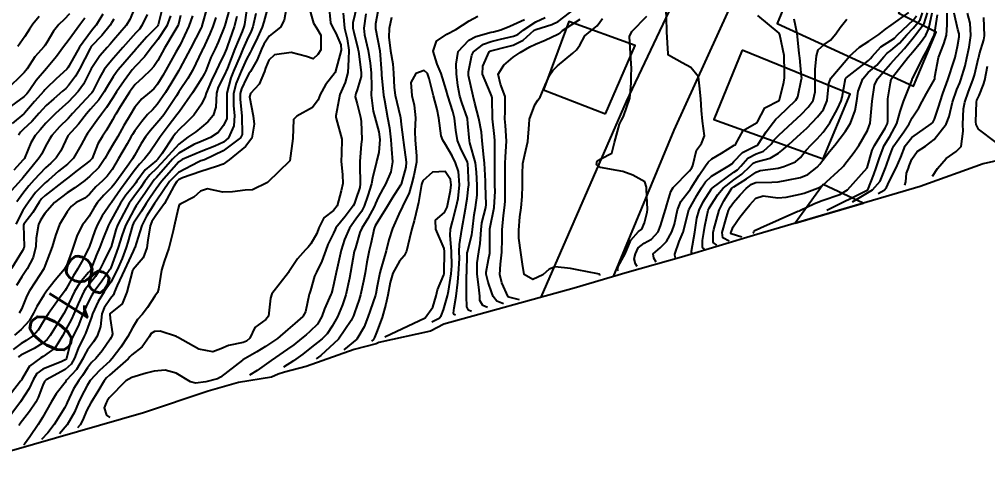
# Model space of a CAD drawing. Header units: metres. Extents: x 307586 to 320046, y 7427249 to 7434250.
# Drawn here: x 319830.2 to 319917.4, y 7429122.3 to 7429162.3 of the extents above; entities that cross this region are included whole.
import ezdxf
from ezdxf.enums import TextEntityAlignment as Align

# ---------------------------------------------------------------- set-up
doc = ezdxf.new("R2010")
doc.units = ezdxf.units.M
doc.header["$MEASUREMENT"] = 0
for name, color, linetype in [('Area', 45, 'Continuous'), ('Cotas', 45, 'Continuous'), ('Curvas de Nivel 1m', 11, 'Continuous'), ('Curvas de Nivel 5m', 15, 'Continuous'), ('Edificações', 30, 'Continuous'), ('Vias Primárias', 230, 'Continuous')]:
    doc.layers.add(name, color=color, linetype=linetype)
doc.styles.add('Style-STANDARD', font='STANDARD.shx')

msp = doc.modelspace()

# ---------------------------------------------------------------- linework, layer by layer
at = {"layer": 'Area'}
msp.add_polyline3d([(319919.757, 7429149.923, 822.642), (319916.985, 7429149.293, 824.403), (319911.305, 7429147.256, 818.914), (319896.575, 7429142.937, 813.603), (319889.807, 7429140.901, 808.013), (319884.91, 7429139.516, 805.603), (319880.14, 7429138.123, 805.403), (319868.391, 7429134.864, 800.746), (319867.195, 7429134.255, 800.395), (319862.549, 7429133.215, 804.184), (319862.314, 7429133.113, 807.965), (319860.318, 7429132.603, 804.494), (319855.996, 7429131.055, 809.954), (319854.038, 7429130.54, 809.553), (319853.472, 7429130.358, 808.746), (319852.874, 7429130.105, 808.603), (319849.894, 7429129.611, 804.741), (319847.182, 7429128.853, 807.614), (319841.339, 7429126.899, 807.984), (319825.467, 7429122.318, 822.173)], dxfattribs=at)
at = {"layer": 'Curvas de Nivel 1m', "flags": 128}
for points, elevation in [([(319851.469, 7429162.834), (319851.199, 7429161.625), (319851.051, 7429161.234), (319850.651, 7429160.445), (319850.283, 7429159.635), (319850.038, 7429159.04), (319849.459, 7429157.647), (319849.217, 7429157.047), (319848.858, 7429155.656), (319848.84, 7429153.921), (319848.861, 7429153.656), (319848.838, 7429153.387), (319848.559, 7429152.742), (319848.084, 7429152.131), (319847.382, 7429151.672), (319846.539, 7429151.312), (319845.882, 7429151.036), (319844.528, 7429150.263), (319843.953, 7429149.716), (319842.506, 7429148.076), (319842.34, 7429147.896), (319842.209, 7429147.733), (319841.515, 7429146.712), (319840.836, 7429145.746), (319840.689, 7429145.53), (319840.467, 7429145.168), (319839.728, 7429143.761), (319839.39, 7429142.814), (319839.072, 7429141.77), (319838.405, 7429139.947), (319838.354, 7429139.83), (319838.327, 7429139.781), (319837.524, 7429138.656), (319836.875, 7429137.795), (319836.681, 7429137.495), (319836.369, 7429136.866), (319836.024, 7429136.136), (319835.89, 7429135.805), (319835.462, 7429134.688), (319835.012, 7429133.813), (319834.809, 7429133.332), (319834.425, 7429131.819), (319834.386, 7429131.736), (319834.301, 7429131.663), (319833.982, 7429131.507), (319832.293, 7429130.81), (319831.726, 7429130.419), (319831.396, 7429129.859), (319831.049, 7429129.084), (319830.253, 7429127.87), (319828.808, 7429125.891)], 809), ([(319834.678, 7429162.815), (319834.198, 7429162.307), (319833.73, 7429161.839), (319833.252, 7429161.25), (319832.647, 7429160.236), (319832.503, 7429159.993), (319832.387, 7429159.853), (319831.567, 7429158.927), (319830.861, 7429157.868), (319830.761, 7429157.718), (319830.609, 7429157.525), (319828.943, 7429155.895)], 824), ([(319849.09, 7429163.25), (319848.664, 7429161.751), (319848.64, 7429161.684), (319848.634, 7429161.66), (319848.066, 7429160.249), (319847.794, 7429159.668), (319847.425, 7429158.882), (319846.95, 7429157.677), (319846.851, 7429157.446), (319846.613, 7429157.01), (319846.097, 7429156.191), (319845.75, 7429155.693), (319844.576, 7429154.026), (319844.345, 7429153.712), (319843.574, 7429152.703), (319842.845, 7429151.727), (319842.538, 7429151.288), (319841.921, 7429150.344), (319841.434, 7429149.741), (319840.993, 7429149.271), (319840.512, 7429148.661), (319839.859, 7429147.76), (319839.267, 7429146.993), (319838.474, 7429145.826), (319838.452, 7429145.801), (319838.436, 7429145.78), (319837.618, 7429144.632), (319837.181, 7429143.793), (319836.976, 7429143.264), (319836.451, 7429141.8), (319836.443, 7429141.779), (319836.422, 7429141.732), (319835.772, 7429140.444), (319835.41, 7429139.81), (319835.013, 7429139.198), (319834.376, 7429138.05), (319834.291, 7429137.904), (319834.225, 7429137.822), (319833.852, 7429137.312), (319832.78, 7429135.844), (319832.346, 7429135.128), (319831.868, 7429134.325), (319831.443, 7429133.859), (319830.792, 7429133.399), (319830.322, 7429133.122), (319829.606, 7429132.588)], 812), ([(319843.046, 7429163.368), (319842.664, 7429161.823), (319842.642, 7429161.751), (319842.629, 7429161.73), (319841.653, 7429160.74), (319840.777, 7429159.749), (319840.716, 7429159.676), (319840.641, 7429159.59), (319839.069, 7429157.773), (319838.875, 7429157.521), (319838.613, 7429157.128), (319838.093, 7429156.293), (319837.807, 7429155.788), (319837.32, 7429155.058), (319836.577, 7429154.235), (319836.209, 7429153.805), (319835.499, 7429152.875), (319834.543, 7429151.83), (319833.905, 7429150.46), (319833.477, 7429149.84), (319832.985, 7429149.377), (319832.509, 7429148.949), (319831.975, 7429148.381), (319831.508, 7429147.86), (319831.032, 7429147.32), (319830.481, 7429146.645), (319829.932, 7429145.878)], 818), ([(319852.604, 7429163.611), (319852.197, 7429162.088), (319852.042, 7429161.616), (319851.611, 7429160.663), (319851.104, 7429159.625), (319850.948, 7429159.319), (319850.634, 7429158.726), (319850.13, 7429157.637), (319849.693, 7429156.557), (319849.459, 7429155.647), (319849.453, 7429154.518), (319849.535, 7429153.646), (319849.482, 7429152.723), (319849.008, 7429151.653), (319848.539, 7429151.248), (319847.756, 7429150.889), (319846.53, 7429150.424), (319844.822, 7429149.706), (319844.521, 7429149.48), (319842.98, 7429147.723), (319842.493, 7429147.058), (319841.953, 7429146.263), (319841.593, 7429145.739), (319841.153, 7429145.057), (319840.455, 7429143.968), (319840.354, 7429143.751), (319839.937, 7429142.251), (319839.79, 7429141.759), (319839.424, 7429140.776), (319838.985, 7429139.771), (319838.392, 7429138.665), (319838.039, 7429138.131), (319837.791, 7429137.786), (319837.249, 7429136.912), (319836.756, 7429135.796), (319836.656, 7429135.491), (319836.341, 7429134.6), (319836.118, 7429134.02), (319836.014, 7429133.803), (319835.45, 7429132.675), (319835.136, 7429131.812), (319834.843, 7429131.269), (319834.293, 7429130.779), (319832.582, 7429129.846), (319832.418, 7429129.711), (319832.276, 7429129.394), (319831.846, 7429128.267), (319831.642, 7429127.856), (319831.09, 7429127.016), (319830.233, 7429125.923), (319830.191, 7429125.871), (319830.117, 7429125.757)], 808), ([(319847.044, 7429163.32), (319846.667, 7429161.933), (319846.61, 7429161.734), (319846.594, 7429161.681), (319846.529, 7429161.549), (319845.583, 7429159.696), (319844.625, 7429157.88), (319844.525, 7429157.711), (319843.813, 7429156.51), (319843.34, 7429155.723), (319842.582, 7429154.654), (319842.143, 7429154.168), (319841.72, 7429153.739), (319841.181, 7429153.127), (319840.551, 7429152.261), (319840.356, 7429151.942), (319840.249, 7429151.754), (319839.884, 7429151.107), (319839.106, 7429149.771), (319838.513, 7429148.802), (319838.084, 7429148.208), (319837.664, 7429147.788), (319837.062, 7429147.227), (319836.485, 7429146.587), (319836.056, 7429146.227), (319835.288, 7429145.812), (319834.823, 7429145.462), (319834.465, 7429144.997), (319833.77, 7429143.83), (319833.408, 7429142.866), (319833.108, 7429141.84), (319832.404, 7429139.946), (319832.382, 7429139.871), (319832.372, 7429139.85), (319831.597, 7429138.646), (319831.069, 7429137.863), (319830.823, 7429137.411), (319830.356, 7429136.21), (319830.145, 7429135.873)], 814), ([(319854.256, 7429163.594), (319854.02, 7429162.249), (319853.676, 7429161.6), (319853.103, 7429161.161), (319852.655, 7429160.791), (319852.177, 7429160.085), (319851.979, 7429159.617), (319851.587, 7429158.667), (319850.993, 7429157.626), (319850.843, 7429157.404), (319850.614, 7429157.029), (319850.17, 7429156.066), (319850.06, 7429155.638), (319850.06, 7429155.11), (319850.208, 7429153.635), (319850.238, 7429151.944), (319850.092, 7429151.637), (319848.531, 7429150.488), (319846.827, 7429149.677), (319846.522, 7429149.569), (319846.331, 7429149.492), (319844.511, 7429148.521), (319843.692, 7429147.712), (319842.476, 7429145.94), (319842.39, 7429145.815), (319842.337, 7429145.731), (319841.619, 7429144.581), (319841.189, 7429143.743), (319841.004, 7429143.185), (319840.565, 7429141.749), (319840.519, 7429141.652), (319840.42, 7429141.449), (319839.643, 7429139.761), (319838.964, 7429138.347), (319838.748, 7429137.775), (319838.64, 7429137.515), (319838.374, 7429137.191), (319837.794, 7429136.353), (319837.604, 7429135.787), (319837.462, 7429134.669), (319837.184, 7429133.791), (319836.849, 7429133.271), (319836.315, 7429132.572), (319836.03, 7429132.08), (319835.905, 7429131.804), (319835.305, 7429130.797), (319834.407, 7429129.819), (319834.354, 7429129.748), (319834.28, 7429129.631), (319833.49, 7429128.607), (319833.017, 7429127.839), (319832.239, 7429126.457), (319832.007, 7429126.08), (319831.855, 7429125.854), (319831.105, 7429124.744), (319830.624, 7429124.069), (319830.533, 7429123.97)], 807), ([(319856.198, 7429163.567), (319856.669, 7429161.978), (319856.913, 7429161.557), (319857.323, 7429160.886), (319857.33, 7429159.553), (319857.037, 7429159.158), (319856.635, 7429158.767), (319856.041, 7429158.973), (319854.64, 7429159.331), (319853.14, 7429159.103), (319852.633, 7429158.625), (319852.325, 7429157.914), (319852.231, 7429157.614), (319851.75, 7429156.475), (319850.985, 7429155.626), (319850.884, 7429155.333), (319851.224, 7429153.623), (319851.304, 7429152.881), (319851.096, 7429151.624), (319850.535, 7429150.854), (319849.074, 7429149.652), (319848.519, 7429149.286), (319847.929, 7429149.078), (319846.512, 7429148.623), (319844.863, 7429148.053), (319844.505, 7429147.868), (319844.336, 7429147.703), (319844.088, 7429147.297), (319843.23, 7429145.719), (319842.462, 7429144.639), (319842.087, 7429144.104), (319841.942, 7429143.735), (319841.744, 7429142.427), (319841.639, 7429141.738), (319841.32, 7429140.835), (319840.403, 7429139.797), (319840.373, 7429139.75), (319840.352, 7429139.701), (319839.859, 7429137.758), (319839.417, 7429136.715), (319838.354, 7429135.839), (319838.327, 7429135.807), (319838.318, 7429135.78), (319838.349, 7429135.377), (319838.554, 7429133.996), (319838.498, 7429133.778), (319838.436, 7429133.674), (319838.329, 7429133.515), (319837.634, 7429132.465), (319837.052, 7429131.793), (319836.675, 7429131.421), (319836.294, 7429130.939), (319835.838, 7429130.254), (319835.516, 7429129.808), (319835.049, 7429129.039), (319834.464, 7429127.818), (319834.396, 7429127.674), (319834.248, 7429127.376), (319833.3, 7429125.834), (319832.742, 7429125.097), (319832.163, 7429124.49)], 806), ([(319859.342, 7429162.871), (319859.442, 7429161.528), (319859.692, 7429160.563), (319859.833, 7429159.522), (319859.798, 7429158.686), (319859.739, 7429157.523), (319859.499, 7429156.637), (319859.044, 7429155.533), (319858.663, 7429153.627), (319858.663, 7429153.539), (319858.71, 7429153.398), (319859.218, 7429151.53), (319859.19, 7429150.191), (319859.145, 7429149.531), (319859.282, 7429148.3), (319859.287, 7429147.528), (319859.162, 7429146.861), (319858.794, 7429145.535), (319858.469, 7429145.107), (319857.582, 7429144.429), (319857.148, 7429143.553), (319856.961, 7429143.039), (319856.431, 7429142.091), (319856.19, 7429141.798), (319855.947, 7429141.565), (319855.229, 7429140.757), (319854.431, 7429139.58), (319854.422, 7429139.561), (319854.402, 7429139.531), (319852.909, 7429137.602), (319852.78, 7429137.2), (319852.619, 7429135.606), (319852.35, 7429135.302), (319851.382, 7429134.58), (319850.912, 7429133.624), (319850.626, 7429133.33), (319850.327, 7429133.225), (319849.01, 7429132.963), (319848.318, 7429132.64), (319847.591, 7429132.39), (319846.317, 7429132.633), (319844.422, 7429133.699), (319844.333, 7429133.751), (319842.846, 7429134.23), (319842.338, 7429134.203), (319842.042, 7429134.026), (319841.842, 7429133.735), (319841.228, 7429132.832), (319840.308, 7429132.117), (319840.123, 7429131.936), (319839.952, 7429131.755), (319838.288, 7429130.287), (319838.024, 7429130.045), (319837.818, 7429129.785), (319837.242, 7429128.821), (319836.613, 7429127.797), (319836.253, 7429127.117), (319835.852, 7429126.189), (319835.643, 7429125.806), (319835.403, 7429125.53)], 804), ([(319860.548, 7429163.512), (319860.192, 7429161.996), (319860.204, 7429161.517), (319860.29, 7429161.146), (319860.645, 7429159.692), (319860.686, 7429159.51), (319860.698, 7429159.454), (319860.964, 7429157.507), (319860.955, 7429157.17), (319860.6, 7429155.964), (319860.472, 7429155.635), (319860.428, 7429155.512), (319860.413, 7429155.334), (319860.585, 7429154.691), (319860.886, 7429153.507), (319860.953, 7429153.121), (319860.998, 7429151.505), (319860.965, 7429151.08), (319860.824, 7429149.507), (319860.82, 7429149.207), (319860.867, 7429147.506), (319860.817, 7429147.188), (319860.482, 7429146.123), (319860.321, 7429145.667), (319860.233, 7429145.514), (319859.512, 7429144.573), (319858.681, 7429143.537), (319858.596, 7429143.393), (319858.446, 7429143.053), (319857.94, 7429142.035), (319857.756, 7429141.547), (319857.413, 7429140.55), (319856.914, 7429139.555), (319856.755, 7429139.201), (319856.386, 7429137.894), (319856.303, 7429137.642), (319856.274, 7429137.561), (319855.947, 7429135.976), (319855.699, 7429135.567), (319854.98, 7429134.94), (319854.341, 7429134.382), (319853.401, 7429133.594), (319852.322, 7429132.863), (319851.545, 7429132.387), (319850.303, 7429131.651), (319850.274, 7429131.63), (319848.287, 7429130.102), (319848.001, 7429129.948), (319846.967, 7429129.673), (319846.036, 7429129.56), (319845.591, 7429129.687), (319844.291, 7429130.472), (319843.302, 7429130.724), (319842.292, 7429130.648), (319841.581, 7429130.447), (319840.286, 7429130.071), (319839.755, 7429129.758), (319838.267, 7429128.226), (319838.085, 7429127.961), (319837.981, 7429127.783), (319837.811, 7429127.339), (319838.025, 7429126.667), (319838.313, 7429126.47)], 803), ([(319861.385, 7429162.8), (319861.189, 7429161.505), (319861.248, 7429160.913), (319861.591, 7429159.501), (319861.755, 7429158.376), (319861.843, 7429157.498), (319861.874, 7429156.227), (319861.86, 7429155.497), (319862.036, 7429154.038), (319862.17, 7429153.494), (319862.553, 7429152.19), (319862.643, 7429151.488), (319862.531, 7429150.336), (319862.376, 7429149.639), (319862.337, 7429149.492), (319861.981, 7429148.022), (319861.867, 7429147.496), (319861.546, 7429146.44), (319861.219, 7429145.503), (319860.972, 7429145.001), (319860.461, 7429144.332), (319859.905, 7429143.518), (319859.455, 7429142.508), (319859.143, 7429141.529), (319858.776, 7429139.904), (319858.705, 7429139.535), (319858.389, 7429138.114), (319858.266, 7429137.659), (319858.215, 7429137.542), (319857.65, 7429136.261), (319857.397, 7429135.55), (319857.017, 7429134.882), (319856.339, 7429134.207), (319855.985, 7429133.915), (319855.564, 7429133.568), (319854.876, 7429133.024), (319854.319, 7429132.62), (319852.841, 7429131.602), (319851.573, 7429130.709), (319850.883, 7429130.28)], 802), ([(319862.542, 7429163.492), (319862.256, 7429161.907), (319862.248, 7429161.494), (319862.643, 7429159.49), (319862.774, 7429157.488), (319862.783, 7429157.326), (319862.972, 7429155.486), (319863.05, 7429155.024), (319863.326, 7429153.482), (319863.496, 7429152.539), (319863.626, 7429151.474), (319863.69, 7429150.628), (319863.773, 7429149.471), (319863.61, 7429148.57), (319863.134, 7429147.481), (319862.913, 7429147.068), (319862.485, 7429146.281), (319862.24, 7429145.728), (319862.145, 7429145.493), (319861.566, 7429144.395), (319861.008, 7429143.504), (319860.829, 7429143.124), (319860.427, 7429141.751), (319860.366, 7429141.569), (319860.352, 7429141.511), (319860.328, 7429141.417), (319859.986, 7429139.516), (319859.888, 7429139.008), (319859.556, 7429137.522), (319859.274, 7429136.622), (319858.807, 7429135.533), (319858.344, 7429134.683), (319857.879, 7429134.003), (319857.436, 7429133.549), (319856.32, 7429132.67), (319855.692, 7429132.186), (319854.856, 7429131.574), (319853.943, 7429131)], 801), ([(319873.783, 7429136.7), (319873.159, 7429136.95), (319872.833, 7429137.363), (319872.717, 7429137.696), (319872.396, 7429138.653), (319872.221, 7429139.372), (319872.219, 7429139.558), (319872.423, 7429140.692), (319872.537, 7429141.263), (319872.551, 7429141.368), (319872.553, 7429141.487), (319872.532, 7429143.369), (319872.549, 7429143.463), (319872.931, 7429145.363), (319873.006, 7429146.852), (319873.003, 7429147.363), (319873.001, 7429147.855), (319872.981, 7429149.363), (319872.977, 7429150.933), (319872.983, 7429151.364), (319872.96, 7429151.769), (319872.795, 7429153.368), (319872.745, 7429155.215), (319872.724, 7429155.369), (319872.597, 7429155.653), (319871.889, 7429157.377), (319871.9, 7429158.107), (319872.492, 7429159.372), (319872.57, 7429159.444), (319872.645, 7429159.476), (319874.147, 7429159.858), (319874.653, 7429159.999), (319875.556, 7429160.44), (319876.54, 7429161.322), (319876.674, 7429161.403), (319878.139, 7429161.845), (319878.681, 7429162.103), (319880.222, 7429163.277)], 803), ([(319885.823, 7429140.06), (319885.674, 7429140.297), (319885.53, 7429140.763), (319885.647, 7429141.208), (319885.901, 7429141.742), (319886.442, 7429142.152), (319887.109, 7429142.53), (319887.692, 7429143.188), (319887.923, 7429143.721), (319888.359, 7429145.181), (319888.383, 7429145.272), (319888.479, 7429145.611), (319888.848, 7429146.824), (319889.062, 7429147.172), (319890.518, 7429148.661), (319890.734, 7429148.935), (319890.82, 7429149.147), (319891.167, 7429150.521), (319891.59, 7429151.14), (319891.882, 7429151.814), (319891.68, 7429153.139), (319891.606, 7429154.117), (319891.539, 7429155.141), (319891.427, 7429156.325), (319891.33, 7429157.143), (319890.631, 7429157.983), (319889.877, 7429158.403), (319888.642, 7429159.098), (319888.613, 7429159.18), (319888.612, 7429159.212), (319888.468, 7429161.182), (319888.468, 7429161.389), (319888.42, 7429163.183)], 807), ([(319891.873, 7429141.61), (319891.698, 7429141.764), (319891.698, 7429142.39), (319891.82, 7429143.136), (319891.915, 7429143.679), (319892.219, 7429145.133), (319892.295, 7429145.313), (319892.48, 7429145.606), (319893.076, 7429146.54), (319893.545, 7429147.114), (319894.511, 7429147.871), (319895.235, 7429148.373), (319895.979, 7429149.085), (319896.248, 7429149.362), (319896.529, 7429149.486), (319897.784, 7429149.818), (319898.541, 7429150.264), (319898.983, 7429150.616), (319899.478, 7429151.046), (319900.563, 7429152.026), (319901.089, 7429152.504), (319901.586, 7429153.02), (319902.055, 7429153.539), (319902.585, 7429154.201), (319902.93, 7429155.005), (319903.083, 7429156.536), (319903.244, 7429157.001), (319904.64, 7429158.651), (319904.946, 7429158.985), (319905.821, 7429159.807), (319906.664, 7429160.346), (319907.041, 7429160.583), (319907.57, 7429160.951), (319908.187, 7429161.436), (319908.681, 7429161.798), (319910.266, 7429162.916)], 811), ([(319894.103, 7429142.33), (319893.54, 7429142.657), (319893.463, 7429143.115), (319893.849, 7429144.491), (319894.04, 7429145.106), (319894.181, 7429145.4), (319894.484, 7429145.823), (319895.085, 7429146.503), (319895.635, 7429147.089), (319896.118, 7429147.473), (319896.508, 7429147.633), (319897.932, 7429147.642), (319898.509, 7429147.677), (319899.292, 7429147.83), (319900.513, 7429148.066), (319901.192, 7429148.347), (319902.026, 7429149.015), (319902.264, 7429149.275), (319902.532, 7429149.622), (319903.144, 7429150.401), (319903.608, 7429150.994), (319904.566, 7429152.252), (319905.019, 7429152.976), (319905.456, 7429154.099), (319905.605, 7429154.97), (319905.728, 7429155.847), (319906.125, 7429156.965), (319906.629, 7429157.523), (319907.392, 7429158.196), (319908.036, 7429158.946), (319908.328, 7429159.263), (319908.651, 7429159.497), (319909.425, 7429160.165), (319910.095, 7429160.919), (319910.679, 7429161.506), (319911.314, 7429162.277), (319911.52, 7429162.902)], 813), ([(319895.223, 7429142.69), (319894.283, 7429143.018), (319894.244, 7429143.103), (319894.458, 7429143.645), (319895.05, 7429144.511), (319895.547, 7429145.089), (319895.965, 7429145.601), (319896.49, 7429146.226), (319897.151, 7429146.416), (319898.491, 7429146.233), (319899.229, 7429146.312), (319900.496, 7429146.579), (319900.848, 7429146.676), (319901.82, 7429147.017), (319902.299, 7429147.218), (319902.506, 7429147.365), (319904.278, 7429148.984), (319904.398, 7429149.108), (319904.527, 7429149.277), (319905.272, 7429150.243), (319905.78, 7429150.968), (319906.566, 7429152.294), (319906.786, 7429152.958), (319906.942, 7429154.604), (319906.976, 7429154.956), (319907.193, 7429156.379), (319907.452, 7429156.952), (319907.996, 7429157.58), (319908.637, 7429158.305), (319909.196, 7429158.932), (319909.9, 7429159.676), (319910.669, 7429160.644), (319910.78, 7429160.8), (319910.876, 7429160.908), (319911.654, 7429161.929), (319911.949, 7429162.897)], 814), ([(319905.203, 7429145.88), (319907.013, 7429146.955), (319907.702, 7429147.757), (319908.187, 7429148.943), (319908.279, 7429149.19), (319908.538, 7429149.955), (319908.8, 7429150.686), (319908.933, 7429150.934), (319909.823, 7429152.178), (319910.322, 7429152.914), (319910.405, 7429153.083), (319910.581, 7429153.455), (319911.168, 7429154.331), (319911.494, 7429154.901), (319911.881, 7429155.626), (319912.605, 7429156.89), (319912.607, 7429156.906), (319912.625, 7429157.129), (319912.95, 7429158.885), (319913.43, 7429160.11), (319913.674, 7429160.88), (319913.735, 7429161.827), (319913.722, 7429162.88)], 817), ([(319907.513, 7429146.62), (319908.056, 7429146.944), (319908.263, 7429147.185), (319908.511, 7429147.715), (319909.141, 7429148.931), (319909.544, 7429149.919), (319909.956, 7429150.919), (319910.561, 7429151.686), (319912.292, 7429152.893), (319912.442, 7429153.024), (319912.58, 7429153.33), (319912.977, 7429154.505), (319913.092, 7429154.883), (319913.355, 7429155.624), (319913.805, 7429156.872), (319914.369, 7429158.593), (319914.451, 7429158.863), (319914.49, 7429159.018), (319914.658, 7429159.864), (319914.803, 7429160.736), (319914.82, 7429160.868), (319914.805, 7429160.999), (319914.678, 7429161.395), (319914.37, 7429162.873)], 818), ([(319909.923, 7429147.39), (319910.017, 7429147.675), (319910.062, 7429148.461), (319910.242, 7429148.914), (319910.323, 7429149.116), (319910.535, 7429149.729), (319911.03, 7429150.421), (319911.786, 7429150.898), (319912.559, 7429151.485), (319913.629, 7429152.874), (319913.901, 7429153.552), (319914.224, 7429154.866), (319914.614, 7429155.994), (319914.869, 7429156.609), (319914.963, 7429156.857), (319915.352, 7429158.137), (319915.518, 7429158.851), (319915.71, 7429159.801), (319915.872, 7429160.852), (319915.789, 7429161.958), (319915.564, 7429162.857)], 819), ([(319836.067, 7429162.414), (319835.617, 7429161.816), (319834.65, 7429160.499), (319834.36, 7429160.119), (319834.153, 7429159.835), (319833.518, 7429158.957), (319832.623, 7429157.872), (319831.671, 7429156.791), (319831.034, 7429155.866), (319830.844, 7429155.614), (319830.588, 7429155.371), (319828.573, 7429153.9)], 823), ([(319841.671, 7429162.747), (319841.204, 7429161.745), (319840.971, 7429161.436), (319840.656, 7429161.091), (319839.474, 7429159.768), (319838.633, 7429158.825), (319838.153, 7429158.259), (319837.812, 7429157.788), (319837.368, 7429157.036), (319836.747, 7429155.798), (319836.687, 7429155.704), (319836.591, 7429155.594), (319834.949, 7429153.824), (319834.776, 7429153.62), (319834.566, 7429153.397), (319833.772, 7429152.621), (319833.087, 7429151.845), (319832.867, 7429151.52), (319832.533, 7429150.903), (319832.175, 7429150.205), (319831.955, 7429149.856), (319831.31, 7429149.063), (319830.496, 7429148.071), (319830.405, 7429147.961), (319830.318, 7429147.873), (319829.182, 7429146.591)], 819), ([(319844.677, 7429162.647), (319844.494, 7429161.883), (319844.424, 7429161.712), (319844.073, 7429161.131), (319843.247, 7429159.724), (319842.632, 7429158.612), (319842.281, 7429158.079), (319841.986, 7429157.736), (319841.293, 7429157.063), (319840.603, 7429156.439), (319840.282, 7429156.07), (319840.072, 7429155.758), (319839.245, 7429154.436), (319838.846, 7429153.776), (319838.747, 7429153.601), (319838.565, 7429153.265), (319838.014, 7429152.323), (319837.647, 7429151.789), (319837.235, 7429151.094), (319836.712, 7429149.798), (319836.64, 7429149.681), (319836.521, 7429149.566), (319835.386, 7429148.697), (319834.496, 7429148.009), (319834.395, 7429147.93), (319834.275, 7429147.832), (319832.479, 7429146.458), (319832.168, 7429146.161), (319831.954, 7429145.855), (319831.392, 7429144.933), (319830.556, 7429143.869), (319830.529, 7429143.792), (319830.606, 7429141.868), (319830.576, 7429141.714), (319830.419, 7429141.43), (319829.455, 7429139.884)], 816), ([(319837.693, 7429162.774), (319837.073, 7429161.796), (319836.894, 7429161.564), (319836.658, 7429161.288), (319835.59, 7429159.816), (319834.626, 7429158.104), (319834.522, 7429157.933), (319834.427, 7429157.832), (319833.487, 7429156.964), (319832.597, 7429156.113), (319832.473, 7429155.973), (319832.374, 7429155.852), (319831.542, 7429154.901), (319830.627, 7429153.869), (319830.601, 7429153.841), (319830.572, 7429153.816), (319829.511, 7429152.933)], 822), ([(319847.856, 7429162.488), (319847.593, 7429161.671), (319847.333, 7429160.996), (319846.706, 7429159.679), (319846.689, 7429159.633), (319846.641, 7429159.527), (319845.756, 7429157.693), (319845.33, 7429156.982), (319844.596, 7429155.888), (319844.528, 7429155.776), (319844.486, 7429155.711), (319844.307, 7429155.43), (319843.174, 7429153.724), (319842.92, 7429153.374), (319842.561, 7429152.956), (319841.972, 7429152.315), (319841.535, 7429151.74), (319841.147, 7429151.133), (319840.526, 7429150.061), (319840.343, 7429149.753), (319840.021, 7429149.261), (319838.935, 7429147.774), (319838.751, 7429147.524), (319838.494, 7429147.218), (319837.78, 7429146.491), (319837.179, 7429145.793), (319836.901, 7429145.363), (319836.461, 7429144.606), (319836.118, 7429144.142), (319835.853, 7429143.806), (319835.366, 7429142.884), (319835.024, 7429141.814), (319834.874, 7429141.359), (319834.406, 7429140.127), (319834.224, 7429139.823), (319833.379, 7429138.844), (319832.623, 7429137.846), (319832.369, 7429137.485), (319831.738, 7429136.477), (319831.441, 7429135.859), (319831.044, 7429135.165), (319830.338, 7429134.386), (319829.726, 7429133.879)], 813), ([(319843.767, 7429162.628), (319843.433, 7429161.722), (319842.65, 7429160.485), (319842.305, 7429160.075), (319842.039, 7429159.736), (319841.447, 7429158.93), (319840.626, 7429158.087), (319840.313, 7429157.755), (319839.592, 7429156.782), (319838.924, 7429155.775), (319838.587, 7429155.233), (319837.999, 7429154.365), (319837.558, 7429153.79), (319837.14, 7429153.219), (319836.552, 7429152.376), (319836.305, 7429152.045), (319836.143, 7429151.806), (319835.733, 7429151.01), (319835.051, 7429149.822), (319834.515, 7429149.289), (319833.703, 7429148.64), (319832.783, 7429147.847), (319832.49, 7429147.594), (319831.621, 7429146.719), (319830.982, 7429145.865), (319830.778, 7429145.559), (319830.465, 7429145.118), (319829.848, 7429143.879)], 817), ([(319849.75, 7429162.57), (319849.504, 7429161.647), (319848.923, 7429159.933), (319848.819, 7429159.657), (319848.639, 7429159.249), (319848.119, 7429158.174), (319847.88, 7429157.667), (319847.464, 7429156.818), (319846.99, 7429155.676), (319846.891, 7429155.376), (319846.583, 7429154.679), (319845.888, 7429153.69), (319845.233, 7429153.03), (319844.553, 7429152.407), (319844.223, 7429152.038), (319843.996, 7429151.715), (319843.001, 7429150.199), (319842.65, 7429149.729), (319842.522, 7429149.608), (319841.502, 7429148.751), (319840.751, 7429147.748), (319840.653, 7429147.596), (319840.498, 7429147.395), (319839.753, 7429146.492), (319839.277, 7429145.768), (319838.458, 7429144.281), (319838.27, 7429143.967), (319838.179, 7429143.783), (319837.694, 7429142.527), (319837.399, 7429141.79), (319837.107, 7429141.102), (319836.603, 7429139.798), (319836.531, 7429139.669), (319836.4, 7429139.521), (319835.599, 7429138.6), (319835.131, 7429137.812), (319834.894, 7429137.288), (319834.356, 7429136.159), (319834.169, 7429135.823), (319833.858, 7429135.337), (319832.937, 7429133.841), (319832.684, 7429133.488), (319832.323, 7429133.188), (319831.486, 7429132.687), (319830.306, 7429132.073), (319830.187, 7429131.989), (319830.088, 7429131.873)], 811), ([(319838.671, 7429162.329), (319838.462, 7429161.986), (319838.33, 7429161.783), (319837.592, 7429160.852), (319836.644, 7429159.865), (319836.592, 7429159.801), (319836.529, 7429159.689), (319835.571, 7429157.816), (319835.228, 7429157.207), (319834.601, 7429156.366), (319834.338, 7429156.091), (319834.05, 7429155.835), (319833.26, 7429155.17), (319832.58, 7429154.548), (319832.239, 7429154.191), (319831.951, 7429153.856), (319831.301, 7429153.124), (319830.551, 7429152.414), (319830.271, 7429152.15), (319830.09, 7429151.877)], 821), ([(319870.883, 7429136.02), (319870.611, 7429136.139), (319870.461, 7429136.44), (319870.448, 7429137.389), (319870.452, 7429139.34), (319870.455, 7429139.389), (319870.505, 7429141.306), (319870.521, 7429141.389), (319870.923, 7429142.91), (319870.987, 7429143.385), (319871.133, 7429144.716), (319871.25, 7429145.382), (319871.391, 7429146.479), (319871.393, 7429147.381), (319871.35, 7429148.546), (319871.242, 7429149.383), (319870.742, 7429151.196), (319870.702, 7429151.389), (319870.568, 7429152.93), (319870.533, 7429153.352), (319870.523, 7429153.391), (319870.019, 7429154.831), (319869.846, 7429155.401), (319869.643, 7429156.369), (319869.549, 7429157.406), (319869.507, 7429158.282), (319869.687, 7429159.404), (319870.659, 7429160.445), (319871.277, 7429160.771), (319872.67, 7429161.146), (319872.856, 7429161.182), (319873.536, 7429161.361), (319874.335, 7429161.695), (319874.678, 7429161.841), (319875.655, 7429162.308)], 801), ([(319872.333, 7429136.36), (319871.901, 7429136.55), (319871.648, 7429137.014), (319871.628, 7429137.378), (319871.563, 7429138.206), (319871.403, 7429139.38), (319871.39, 7429140.404), (319871.553, 7429141.379), (319871.68, 7429142.138), (319871.757, 7429143.377), (319871.833, 7429144.002), (319872.181, 7429145.373), (319872.21, 7429145.639), (319872.152, 7429147.374), (319872.142, 7429147.738), (319872.054, 7429149.375), (319871.99, 7429149.916), (319871.856, 7429151.377), (319871.784, 7429152.155), (319871.556, 7429153.38), (319871.194, 7429154.777), (319871.049, 7429155.385), (319870.621, 7429157.243), (319870.606, 7429157.39), (319870.625, 7429157.582), (319870.928, 7429159.099), (319871.081, 7429159.386), (319871.963, 7429160.067), (319872.657, 7429160.324), (319873.508, 7429160.513), (319874.664, 7429160.784), (319875.051, 7429160.961), (319875.538, 7429161.337), (319876.681, 7429162.098), (319877.532, 7429162.464)], 802), ([(319875.223, 7429137.05), (319874.244, 7429137.296), (319874.179, 7429137.343), (319873.622, 7429138.579), (319873.445, 7429139.354), (319873.501, 7429140.269), (319873.626, 7429141.352), (319873.651, 7429142.558), (319873.659, 7429143.352), (319873.776, 7429144.66), (319873.87, 7429145.349), (319873.911, 7429145.919), (319873.925, 7429147.349), (319873.926, 7429148.758), (319873.916, 7429149.349), (319873.941, 7429149.94), (319874.035, 7429151.348), (319873.958, 7429152.747), (319873.899, 7429153.357), (319873.924, 7429154.012), (319873.913, 7429155.357), (319873.502, 7429156.468), (319873.295, 7429157.363), (319873.809, 7429158.18), (319874.639, 7429158.918), (319875.284, 7429159.34), (319876.147, 7429159.831), (319876.654, 7429160.089), (319877.533, 7429160.438), (319878.668, 7429160.962), (319878.863, 7429161.104), (319879.091, 7429161.294), (319880.683, 7429162.324)], 804), ([(319884.123, 7429139.66), (319884.048, 7429139.776), (319884.096, 7429140.069), (319884.737, 7429141.217), (319885.225, 7429142.432), (319885.933, 7429143.205), (319886.229, 7429143.428), (319886.461, 7429143.989), (319886.723, 7429144.945), (319886.747, 7429145.197), (319886.664, 7429147.035), (319886.649, 7429147.199), (319886.508, 7429147.692), (319885.428, 7429148.296), (319884.517, 7429148.602), (319884.007, 7429148.716), (319882.52, 7429148.971), (319882.153, 7429149.254), (319882.206, 7429149.575), (319882.53, 7429149.747), (319883.514, 7429150.26), (319883.781, 7429151.232), (319884.207, 7429152.863), (319884.398, 7429153.223), (319884.576, 7429153.568), (319885.151, 7429155.222), (319885.275, 7429156.558), (319885.282, 7429157.22), (319885.291, 7429157.881), (319885.203, 7429159.222), (319885.122, 7429160.767), (319885.316, 7429161.22), (319886.687, 7429162.612)], 806), ([(319887.523, 7429140.46), (319887.313, 7429140.821), (319887.257, 7429141.192), (319887.875, 7429141.749), (319888.444, 7429142.315), (319888.938, 7429143.173), (319889.167, 7429143.876), (319889.44, 7429145.165), (319889.734, 7429145.912), (319890.499, 7429146.877), (319890.613, 7429147.037), (319890.677, 7429147.148), (319891.386, 7429148.27), (319891.974, 7429149.135), (319892.199, 7429149.462), (319892.532, 7429149.747), (319893.398, 7429150.259), (319894.551, 7429150.982), (319894.623, 7429151.028), (319894.69, 7429151.099), (319895.349, 7429152.308), (319896.572, 7429152.982), (319896.622, 7429153.03), (319896.65, 7429153.079), (319897.324, 7429154.334), (319898.592, 7429155.012), (319898.642, 7429155.059), (319899.017, 7429156.654), (319899.066, 7429157.053), (319899.095, 7429157.521), (319899.059, 7429159.054), (319898.671, 7429160.927), (319898.601, 7429161.061), (319896.689, 7429162.659)], 808), ([(319889.223, 7429140.86), (319889.199, 7429141.169), (319889.608, 7429142.326), (319889.942, 7429143.158), (319890.473, 7429145.15), (319891.189, 7429146.446), (319891.602, 7429147.139), (319891.968, 7429147.676), (319892.514, 7429148.199), (319894.019, 7429149.108), (319894.335, 7429149.294), (319894.529, 7429149.5), (319895.31, 7429150.323), (319896.551, 7429150.959), (319896.635, 7429150.996), (319896.718, 7429151.078), (319897.438, 7429152.197), (319898.09, 7429153.065), (319898.315, 7429153.323), (319898.578, 7429153.56), (319900.115, 7429155.037), (319900.287, 7429155.345), (319900.622, 7429156.959), (319900.634, 7429157.019), (319900.624, 7429157.14), (319900.467, 7429158.858), (319900.446, 7429159.033), (319900.411, 7429159.268), (319900.208, 7429161.037), (319899.961, 7429162.316)], 809), ([(319892.993, 7429141.97), (319892.667, 7429142.234), (319892.658, 7429143.127), (319892.712, 7429143.382), (319893.211, 7429145.119), (319893.622, 7429145.977), (319894.328, 7429147.103), (319894.504, 7429147.249), (319895.646, 7429147.954), (319896.518, 7429148.546), (319896.895, 7429148.7), (319898.522, 7429148.928), (319899.035, 7429149.052), (319900.074, 7429149.493), (319900.536, 7429149.888), (319901.043, 7429150.527), (319901.489, 7429151.021), (319902.023, 7429151.55), (319902.564, 7429152.145), (319903.172, 7429153.001), (319903.862, 7429154.267), (319904.189, 7429154.986), (319904.285, 7429155.298), (319904.587, 7429156.981), (319904.623, 7429157.037), (319904.903, 7429157.255), (319906.639, 7429158.61), (319906.825, 7429158.775), (319906.972, 7429158.957), (319907.756, 7429159.849), (319908.665, 7429160.399), (319908.974, 7429160.629), (319909.267, 7429160.931), (319910.686, 7429162.255), (319910.98, 7429162.617)], 812), ([(319902.893, 7429145.14), (319906.579, 7429146.959), (319907.125, 7429148.345), (319907.337, 7429148.952), (319907.635, 7429149.85), (319908.065, 7429150.945), (319908.561, 7429151.777), (319909.197, 7429152.931), (319909.511, 7429154.005), (319909.79, 7429154.922), (319910.567, 7429156.856), (319910.589, 7429156.911), (319910.624, 7429156.976), (319911.274, 7429158.266), (319911.574, 7429158.901), (319911.953, 7429159.597), (319912.563, 7429160.891), (319912.582, 7429160.983), (319912.679, 7429161.533), (319912.867, 7429162.712)], 816), ([(319867.303, 7429135.08), (319867.974, 7429135.424), (319868.164, 7429135.614), (319868.364, 7429136.173), (319868.723, 7429137.415), (319868.804, 7429137.831), (319869.059, 7429139.41), (319869.122, 7429140.121), (319869.086, 7429141.41), (319868.98, 7429142.876), (319869.003, 7429143.412), (319869.172, 7429144.122), (319869.519, 7429145.404), (319869.691, 7429146.196), (319869.806, 7429147.4), (319869.716, 7429148.603), (319869.448, 7429149.406), (319869.141, 7429150.019), (319868.539, 7429151.056), (319868.31, 7429151.422), (319868.154, 7429151.819), (319867.952, 7429153.426), (319867.803, 7429154.205), (319867.455, 7429155.431), (319867.071, 7429156.981), (319866.926, 7429157.437), (319866.626, 7429157.717), (319865.876, 7429157.451), (319865.438, 7429156.63), (319865.516, 7429155.456), (319865.728, 7429154.596), (319865.834, 7429153.451), (319865.796, 7429152.21), (319865.818, 7429151.447), (319865.937, 7429150.038), (319865.928, 7429149.446), (319865.692, 7429148.267), (319865.494, 7429147.45), (319865.264, 7429146.68), (319864.663, 7429145.458), (319864.602, 7429145.328), (319864.469, 7429145.031), (319863.759, 7429143.47), (319863.443, 7429142.469), (319863.205, 7429141.478), (319862.734, 7429139.813), (319862.642, 7429139.486), (319862.391, 7429138.29), (319862.272, 7429137.603), (319862.243, 7429137.491), (319861.758, 7429136.1), (319861.541, 7429135.498), (319861.216, 7429134.63), (319860.572, 7429133.508), (319859.383, 7429132.55)], 799), ([(319918.148, 7429151.233), (319916.569, 7429152.412), (319916.351, 7429152.842), (319916.325, 7429153.094), (319916.373, 7429154.842), (319916.418, 7429155.028), (319916.609, 7429155.464), (319917.015, 7429156.44), (319917.11, 7429156.835), (319917.378, 7429158.09)], 821), ([(319863.093, 7429133.73), (319866.712, 7429135.436), (319867.405, 7429136.392), (319867.696, 7429137.427), (319867.837, 7429137.977), (319868.402, 7429139.307), (319868.432, 7429139.42), (319868.435, 7429139.452), (319868.464, 7429141.419), (319868.427, 7429141.685), (319867.677, 7429143.428), (319867.657, 7429144.232), (319868.468, 7429144.932), (319868.693, 7429145.417), (319869.007, 7429146.901), (319869.061, 7429147.412), (319868.998, 7429147.903), (319868.515, 7429148.615), (319867.383, 7429148.562), (319866.506, 7429147.771), (319866.409, 7429147.535), (319866.391, 7429147.441), (319866.108, 7429145.814), (319866.029, 7429145.444), (319865.728, 7429144.18), (319865.519, 7429143.449), (319865.295, 7429142.597), (319865.047, 7429141.454), (319864.838, 7429141.037), (319864.414, 7429140.538), (319863.801, 7429139.469), (319863.556, 7429138.634), (319863.348, 7429137.476), (319863.183, 7429136.666), (319862.833, 7429135.483), (319862.339, 7429134.127), (319862.164, 7429133.662), (319862.056, 7429133.493), (319861.883, 7429133.35)], 798)]:
    msp.add_lwpolyline(points, dxfattribs=dict(at, elevation=elevation))
at = {"layer": 'Curvas de Nivel 5m', "flags": 128}
for points, elevation in [([(319850.691, 7429163.519), (319850.443, 7429161.857), (319850.388, 7429161.634), (319850.227, 7429161.205), (319849.574, 7429159.646), (319848.901, 7429157.931), (319848.791, 7429157.657), (319848.742, 7429157.537), (319848.617, 7429157.256), (319848.067, 7429156.199), (319847.922, 7429155.667), (319847.849, 7429154.399), (319847.622, 7429153.67), (319847.143, 7429153.096), (319846.557, 7429152.598), (319846.049, 7429152.189), (319845.354, 7429151.698), (319844.536, 7429151.06), (319843.29, 7429149.722), (319842.515, 7429148.898), (319841.922, 7429148.323), (319841.472, 7429147.74), (319841.085, 7429147.153), (319840.482, 7429146.34), (319840.224, 7429146.006), (319840.06, 7429145.756), (319839.578, 7429144.877), (319838.996, 7429143.772), (319838.843, 7429143.378), (319838.424, 7429141.832), (319838.409, 7429141.795), (319837.745, 7429140.451), (319837.42, 7429139.79), (319837.027, 7429139.163), (319836.389, 7429138.38), (319836.13, 7429138.058), (319835.975, 7429137.804), (319835.461, 7429136.709), (319835.079, 7429135.813), (319834.856, 7429135.307), (319834.338, 7429134.378), (319834.052, 7429133.824), (319833.401, 7429132.749), (319832.305, 7429131.956), (319832.236, 7429131.919), (319832.101, 7429131.852), (319831.078, 7429131.08), (319830.365, 7429129.869), (319830.34, 7429129.812), (319830.281, 7429129.73), (319829.455, 7429128.692)], 810), ([(319840.691, 7429163.642), (319840.126, 7429162.304), (319839.778, 7429161.763), (319838.649, 7429160.427), (319838.35, 7429160.078), (319838.08, 7429159.786), (319837.412, 7429159.016), (319836.623, 7429157.856), (319836.594, 7429157.8), (319835.935, 7429156.478), (319835.47, 7429155.817), (319834.584, 7429154.893), (319834.028, 7429154.385), (319833.418, 7429153.842), (319832.987, 7429153.425), (319832.56, 7429152.963), (319832.032, 7429152.374), (319831.588, 7429151.86), (319831.201, 7429151.199), (319830.672, 7429149.869), (319830.613, 7429149.777), (319830.52, 7429149.665), (319829.666, 7429148.722)], 820), ([(319858.053, 7429163.546), (319858.203, 7429162.011), (319858.403, 7429161.543), (319858.658, 7429161.072), (319859.123, 7429160.008), (319859.154, 7429159.532), (319858.623, 7429157.54), (319857.725, 7429156.43), (319857.263, 7429155.553), (319857.077, 7429155.066), (319856.581, 7429154.38), (319855.169, 7429153.581), (319854.86, 7429153.294), (319854.782, 7429151.586), (319854.523, 7429149.58), (319852.503, 7429147.61), (319851.153, 7429146.963), (319850.492, 7429146.932), (319849.35, 7429146.787), (319848.489, 7429146.748), (319847.114, 7429147.053), (319846.49, 7429146.85), (319845.868, 7429146.3), (319844.723, 7429145.698), (319844.561, 7429145.61), (319844.469, 7429145.297), (319844.095, 7429143.705), (319844.006, 7429143.266), (319843.638, 7429141.712), (319843.211, 7429140.519), (319842.961, 7429139.722), (319842.692, 7429138.032), (319842.592, 7429137.727), (319842.378, 7429137.382), (319841.72, 7429136.379), (319841.218, 7429135.741), (319840.797, 7429135.297), (319840.341, 7429134.55), (319839.943, 7429133.756), (319839.295, 7429132.788), (319838.537, 7429131.776), (319838.301, 7429131.539), (319837.375, 7429130.706), (319836.554, 7429129.797), (319836.442, 7429129.638), (319836.279, 7429129.359), (319835.736, 7429128.337), (319835.492, 7429127.808), (319835.118, 7429126.938), (319834.485, 7429125.817), (319833.783, 7429125.01)], 805), ([(319896.343, 7429143.04), (319896.275, 7429143.082), (319896.321, 7429143.214), (319896.455, 7429143.337), (319896.917, 7429143.535), (319900.29, 7429145.033), (319900.417, 7429145.088), (319900.474, 7429145.111), (319901.768, 7429145.733), (319902.488, 7429146.005), (319904.058, 7429146.549), (319904.769, 7429146.977), (319906.523, 7429148.936), (319906.529, 7429148.954), (319906.981, 7429150.521), (319907.172, 7429150.954), (319908.151, 7429152.526), (319908.354, 7429152.942), (319908.384, 7429153.133), (319908.382, 7429154.942), (319908.397, 7429155.15), (319908.619, 7429156.585), (319908.697, 7429156.939), (319908.807, 7429157.12), (319910.234, 7429158.916), (319910.423, 7429159.137), (319910.65, 7429159.383), (319911.343, 7429160.223), (319911.8, 7429160.899), (319912.075, 7429161.5), (319912.369, 7429162.893)], 815), ([(319845.755, 7429162.615), (319845.432, 7429161.698), (319844.646, 7429160.031), (319844.471, 7429159.712), (319844.267, 7429159.342), (319843.343, 7429157.723), (319843.081, 7429157.261), (319842.604, 7429156.464), (319842.273, 7429156.058), (319841.873, 7429155.737), (319841.181, 7429155.151), (319840.58, 7429154.413), (319840.161, 7429153.756), (319839.569, 7429152.753), (319839.028, 7429151.773), (319838.534, 7429150.919), (319838.101, 7429150.211), (319837.876, 7429149.786), (319837.323, 7429148.984), (319836.507, 7429148.19), (319836.049, 7429147.807), (319835.176, 7429147.13), (319834.482, 7429146.689), (319833.334, 7429145.837), (319832.463, 7429144.829), (319832.079, 7429144.231), (319831.901, 7429143.856), (319831.687, 7429142.604), (319831.634, 7429141.858), (319831.405, 7429140.869), (319830.872, 7429139.865), (319830.685, 7429139.581), (319830.392, 7429139.135), (319829.912, 7429138.345)], 815), ([(319831.963, 7429162.568), (319831.391, 7429161.863), (319831.09, 7429161.434), (319830.652, 7429160.779), (319830.018, 7429159.879)], 825), ([(319863.688, 7429162.47), (319863.483, 7429161.482), (319863.439, 7429160.698), (319863.607, 7429159.48), (319863.79, 7429158.32), (319863.856, 7429157.478), (319863.909, 7429156.171), (319864.001, 7429155.476), (319864.456, 7429153.59), (319864.48, 7429153.471), (319864.564, 7429152.849), (319864.734, 7429151.458), (319864.769, 7429151.229), (319865.016, 7429149.455), (319864.975, 7429148.998), (319864.541, 7429147.46), (319864.533, 7429147.429), (319864.502, 7429147.378), (319863.754, 7429146.201), (319863.305, 7429145.478), (319862.459, 7429144.111), (319862.226, 7429143.722), (319862.127, 7429143.493), (319861.812, 7429142.116), (319861.681, 7429141.497), (319861.466, 7429140.446), (319861.3, 7429139.501), (319861.156, 7429138.741), (319860.901, 7429137.505), (319860.783, 7429137.1), (319860.359, 7429135.905), (319860.254, 7429135.612), (319860.208, 7429135.512), (319860.051, 7429135.215), (319858.923, 7429133.531), (319857.311, 7429132.048), (319856.883, 7429131.74)], 800), ([(319869.443, 7429135.68), (319869.322, 7429135.729), (319869.256, 7429135.857), (319869.313, 7429136.352), (319869.51, 7429137.403), (319869.661, 7429138.666), (319869.723, 7429139.4), (319869.805, 7429140.787), (319869.787, 7429141.4), (319869.794, 7429142.038), (319870.024, 7429143.396), (319870.342, 7429145.263), (319870.371, 7429145.392), (319870.388, 7429145.478), (319870.485, 7429146.167), (319870.628, 7429147.262), (319870.634, 7429147.389), (319870.545, 7429149.367), (319870.543, 7429149.39), (319870.524, 7429149.444), (319869.891, 7429150.748), (319869.64, 7429151.404), (319869.48, 7429152.33), (319869.352, 7429153.408), (319869.194, 7429154.026), (319868.747, 7429155.418), (319868.601, 7429155.978), (319868.167, 7429157.425), (319867.791, 7429158.269), (319867.424, 7429159.432), (319867.736, 7429160.345), (319868.659, 7429160.98), (319869.481, 7429161.408), (319870.681, 7429162.186), (319871.466, 7429162.601)], 800), ([(319882.423, 7429139.25), (319882.454, 7429139.3), (319882.405, 7429139.359), (319882.254, 7429139.403), (319880.41, 7429139.775), (319879.815, 7429139.876), (319878.414, 7429140.039), (319877.891, 7429139.825), (319877.326, 7429139.311), (319876.399, 7429138.891), (319875.619, 7429139.328), (319875.488, 7429140.258), (319875.343, 7429141.331), (319875.157, 7429142.622), (319875.147, 7429143.333), (319875.251, 7429144.547), (319875.35, 7429145.331), (319875.448, 7429146.371), (319875.493, 7429147.33), (319875.477, 7429148.367), (319875.523, 7429149.33), (319875.706, 7429150.158), (319875.959, 7429151.326), (319876.08, 7429152.837), (319876.122, 7429153.327), (319876.586, 7429154.629), (319876.873, 7429155.034), (319877.083, 7429155.315), (319877.532, 7429156.388), (319877.939, 7429157.307), (319878.225, 7429157.706), (319878.631, 7429158.12), (319880.022, 7429159.279), (319880.344, 7429159.578), (319880.653, 7429159.972), (319881.093, 7429160.839), (319881.594, 7429161.261), (319882.2, 7429161.732), (319882.684, 7429162.4)], 805), ([(319890.753, 7429141.25), (319890.716, 7429141.288), (319890.719, 7429141.43), (319890.992, 7429143.145), (319891.199, 7429144.409), (319891.394, 7429145.141), (319891.749, 7429145.872), (319892.502, 7429147.048), (319892.535, 7429147.097), (319892.563, 7429147.129), (319894.517, 7429148.543), (319894.84, 7429148.777), (319895.142, 7429149.094), (319895.793, 7429149.829), (319896.54, 7429150.192), (319897.182, 7429150.435), (319897.867, 7429151.067), (319898.158, 7429151.463), (319898.561, 7429151.899), (319899.828, 7429153.041), (319900.58, 7429153.744), (319901.214, 7429154.396), (319901.653, 7429155.019), (319901.844, 7429155.778), (319901.832, 7429157.018), (319901.85, 7429157.798), (319901.973, 7429159.017), (319902.104, 7429159.562), (319902.658, 7429160.04), (319903.234, 7429160.434), (319903.717, 7429161), (319904.085, 7429161.59), (319904.686, 7429162.341)], 810), ([(319912.423, 7429148.19), (319912.849, 7429148.885), (319913.633, 7429149.777), (319914.546, 7429150.402), (319915.008, 7429150.855), (319915.183, 7429152.237), (319915.14, 7429152.854), (319915.206, 7429154.241), (319915.321, 7429154.853), (319915.642, 7429155.82), (319916.052, 7429156.846), (319916.187, 7429157.285), (319916.559, 7429158.841), (319916.576, 7429158.909), (319916.648, 7429159.192), (319917.023, 7429160.481), (319917.087, 7429160.836), (319917.048, 7429162.478)], 820)]:
    msp.add_lwpolyline(points, dxfattribs=dict(at, elevation=elevation))
at = {"layer": 'Edificações'}
for points in [[(319918.086, 7429194.366), (319912.118, 7429196.674), (319904.477, 7429179.418), (319901.087, 7429172.583), (319902.479, 7429171.762), (319898.433, 7429161.932), (319910.691, 7429156.291), (319912.744, 7429161.163), (319909.364, 7429162.847), (319914.678, 7429175.351), (319910.506, 7429177.595), (319918.086, 7429194.366)], [(319882.968, 7429153.805), (319885.64, 7429159.968), (319879.661, 7429162.128), (319877.371, 7429155.965), (319882.968, 7429153.805)], [(319895.26, 7429159.525), (319892.715, 7429153.298), (319902.574, 7429149.741), (319904.991, 7429155.586), (319895.26, 7429159.525)]]:
    msp.add_lwpolyline(points, dxfattribs=at)
at = {"layer": 'Edificações', "elevation": 817.063}
msp.add_lwpolyline([(319906.17, 7429145.75), (319902.577, 7429147.443), (319900.03, 7429143.95)], close=True, dxfattribs=at)
at = {"layer": 'Vias Primárias', "elevation": 804.225}
msp.add_lwpolyline([(319877.167, 7429137.299), (319884.862, 7429154.919), (319893.355, 7429172.867), (319903.114, 7429196.029), (319907.582, 7429207.957), (319913.391, 7429226.573), (319919.273, 7429244.365), (319920.961, 7429249.95)], dxfattribs=at)
msp.add_lwpolyline([(319877.167, 7429137.299), (319884.862, 7429154.919), (319893.355, 7429172.867), (319903.114, 7429196.029), (319907.582, 7429207.957), (319913.391, 7429226.573), (319919.273, 7429244.365), (319920.961, 7429249.95)], dxfattribs=at)
at = {"layer": 'Vias Primárias'}
msp.add_lwpolyline([(319926.616, 7429249.95), (319920.24, 7429231.359), (319914.132, 7429211.109), (319911.156, 7429201.102), (319904.757, 7429186.089), (319897.012, 7429169.692), (319889.115, 7429152.34), (319883.657, 7429139.15)], dxfattribs=at)
msp.add_lwpolyline([(319926.616, 7429249.95), (319920.24, 7429231.359), (319914.132, 7429211.109), (319911.156, 7429201.102), (319904.757, 7429186.089), (319897.012, 7429169.692), (319889.115, 7429152.34), (319883.657, 7429139.15)], dxfattribs=at)

# ---------------------------------------------------------------- texts
at = {"layer": 'Cotas', "style": 'Style-STANDARD'}
msp.add_text('810', height=4, rotation=237.79493, dxfattribs=at).set_placement((319834.651, 7429136.687, 810), align=Align.MIDDLE_CENTER)

doc.saveas('drawing.dxf')
